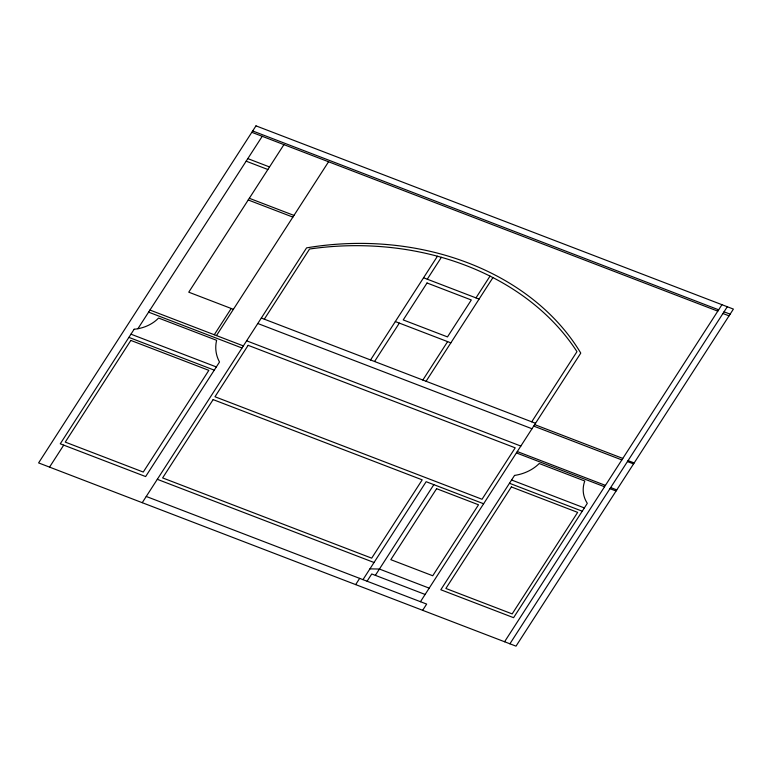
<?xml version="1.0" encoding="UTF-8"?>
<svg xmlns="http://www.w3.org/2000/svg" width="772" height="772" viewBox="0 0 772 772"><rect width="100%" height="100%" fill="white"/><g stroke="black" fill="none" stroke-linecap="round" stroke-linejoin="round"><path stroke-width="1.16" d="M137.879 328.737L262.229 136.306M49.543 467.108L63.719 445.126M283.922 144.634L188.754 292.183L233.395 309.321M214.278 334.739L231.214 308.482M216.459 335.579L328.563 161.773M142.241 502.678L306.58 247.87A255.136 202.148 -4.9 0 1 580.776 353.113L420.45 601.706M264.313 319.183L309.562 249.018A259.016 205.217 -4.9 0 1 576.973 351.656L531.725 421.821M370.55 359.964L437.454 256.227M427.273 279.194L441.391 257.317M374.565 361.499L399.336 323.092M422.844 380.036L447.615 341.62M475.977 297.886L490.027 276.106M426.076 381.272L492.941 277.592M355.66 584.597L359.665 578.373M362.975 579.647L426.144 481.699L483.619 503.759M367.067 581.21L371.747 573.963L425.131 594.459M375.356 575.352L433.845 484.652M422.651 610.305L426.665 604.09L146.246 496.464M504.57 641.754L721.955 304.699M509.906 643.8L727.292 306.754M369.923 568.867L379.419 569.041L429.193 588.148M724.03 311.811L730.138 314.156M252.685 130.97L718.655 309.813M251.817 132.311L717.796 311.155M722.939 313.5L729.048 315.844M247.841 158.627L269.524 166.955M246.191 161.184L267.874 169.512M249.317 198.288L293.958 215.417M248.227 199.977L292.868 217.106M423.567 277.775L479.084 299.082M395.322 321.557L450.848 342.865M261.322 318.035L535.527 423.278M534.668 424.61L622.801 458.433M628.07 460.604L634.169 462.939M627.443 461.569L633.542 463.914M533.713 426.096L621.846 459.929M257.8 323.507L532.004 428.75M246.635 340.819L520.83 446.062M149.932 310.045L243.354 345.904M517.288 451.562L605.422 485.385M610.681 487.566L616.78 489.911M609.967 488.666L616.066 491.011M516.41 452.923L604.544 486.756M148.581 312.139L242.003 347.998M511.585 480.001L584.356 507.937M130.96 334.18L216.334 366.941M509.481 483.272L582.252 511.209M128.895 337.383L214.269 370.155M157.305 479.315L374.034 562.498M255.986 125.855L38.6 462.91L516.014 646.145L733.4 309.089L255.986 125.855M134.135 329.258L60.264 443.803L145.628 476.565L219.509 362.02A47.304 37.481 -4.9 0 1 216.623 340.317L158.578 318.045A34.624 27.435 -4.9 0 1 134.135 329.258M130.835 340.423L65.253 442.105L143.264 472.049L208.845 370.357L130.835 340.423M213.13 399.606L162.622 477.916L371.689 558.156L422.197 479.846L213.13 399.606M248.14 345.325L214.973 396.76L482.037 499.262L515.204 447.828L248.14 345.325M427.032 282.986L403.216 319.917L447.49 336.91L471.306 299.98L427.032 282.986M436.595 488.686L390.815 559.671L432.745 575.758L478.524 504.782L436.595 488.686M514.538 475.427L440.812 589.75L513.583 617.677L587.309 503.354A38.214 30.282 -4.9 0 1 584.8 481.014L539.213 463.518A39.391 31.208 -4.9 0 1 514.538 475.427M511.363 486.929L445.878 588.467L512.174 613.904L577.659 512.376L511.363 486.929"/></g></svg>
